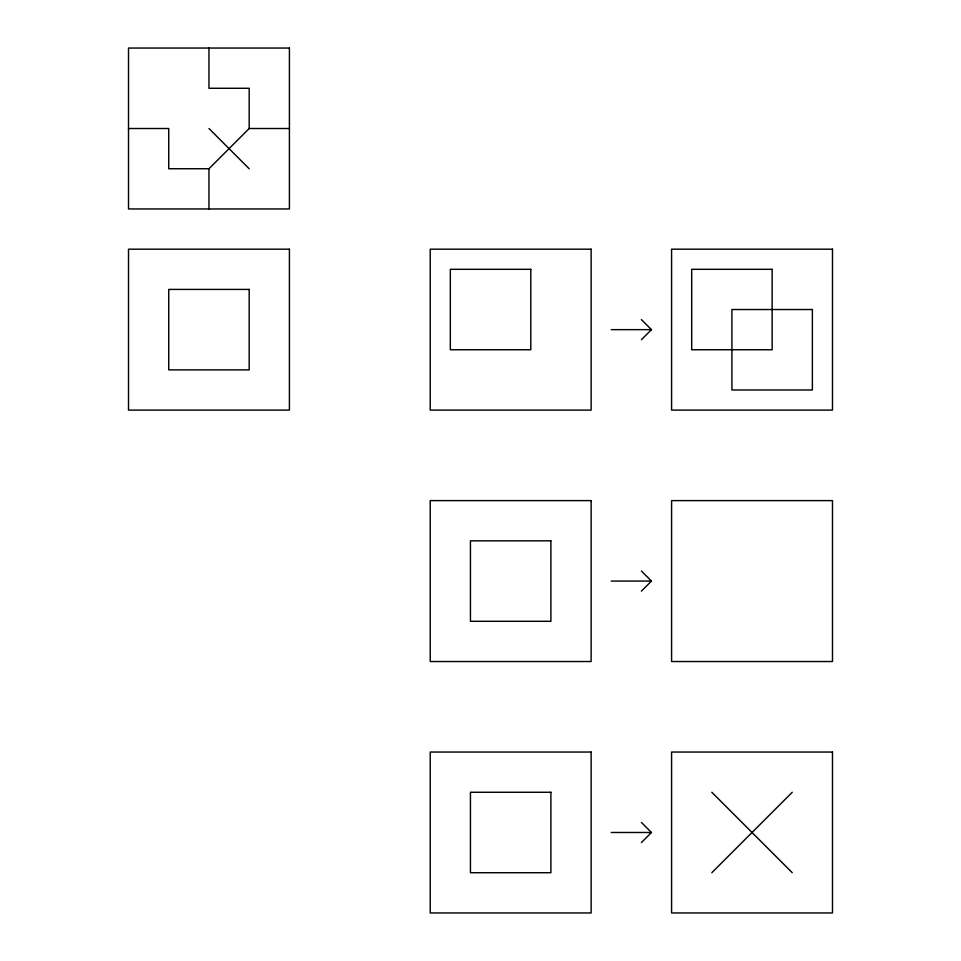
<?xml version="1.0" encoding="UTF-8"?>
<svg xmlns="http://www.w3.org/2000/svg" width="961" height="961" viewBox="0 0 961 961"><rect width="100%" height="100%" fill="white"/><g stroke="black" fill="none" stroke-linecap="round" stroke-linejoin="round"><path stroke-width="1.44" d="M208.957 208.957L208.957 168.74L249.187 128.51L289.417 128.51M641.407 339.701L651.474 329.647L641.407 319.593M641.407 591.123L651.474 581.069L641.407 571.014M641.407 842.557L651.474 832.49L641.407 822.436M711.813 872.72L792.26 792.26M128.51 128.51L168.74 128.51L168.74 168.74L208.957 168.74M611.244 329.647L651.474 329.647M611.244 581.069L651.474 581.069M611.244 832.49L651.474 832.49M208.957 128.51L249.187 168.74M711.813 792.26L792.26 872.72M249.187 128.51L249.187 88.28L208.957 88.28L208.957 48.05M289.417 48.05L128.51 48.05L128.51 208.957L289.417 208.957L289.417 48.05M289.417 249.187L128.51 249.187L128.51 410.107L289.417 410.107L289.417 249.187M591.123 249.187L430.216 249.187L430.216 410.107L591.123 410.107L591.123 249.187M832.49 249.187L671.583 249.187L671.583 410.107L832.49 410.107L832.49 249.187M530.784 269.308L450.325 269.308L450.325 349.756L530.784 349.756L530.784 269.308M772.151 269.308L691.692 269.308L691.692 349.756L772.151 349.756L772.151 269.308M249.187 289.417L168.74 289.417L168.74 369.877L249.187 369.877L249.187 289.417M812.381 309.526L731.922 309.526L731.922 389.986L812.381 389.986L812.381 309.526M591.123 500.609L430.216 500.609L430.216 661.528L591.123 661.528L591.123 500.609M832.49 500.609L671.583 500.609L671.583 661.528L832.49 661.528L832.49 500.609M550.893 540.839L470.446 540.839L470.446 621.299L550.893 621.299L550.893 540.839M591.123 752.043L430.216 752.043L430.216 912.95L591.123 912.95L591.123 752.043M832.49 752.043L671.583 752.043L671.583 912.95L832.49 912.95L832.49 752.043M550.893 792.26L470.446 792.26L470.446 872.72L550.893 872.72L550.893 792.26"/></g></svg>
